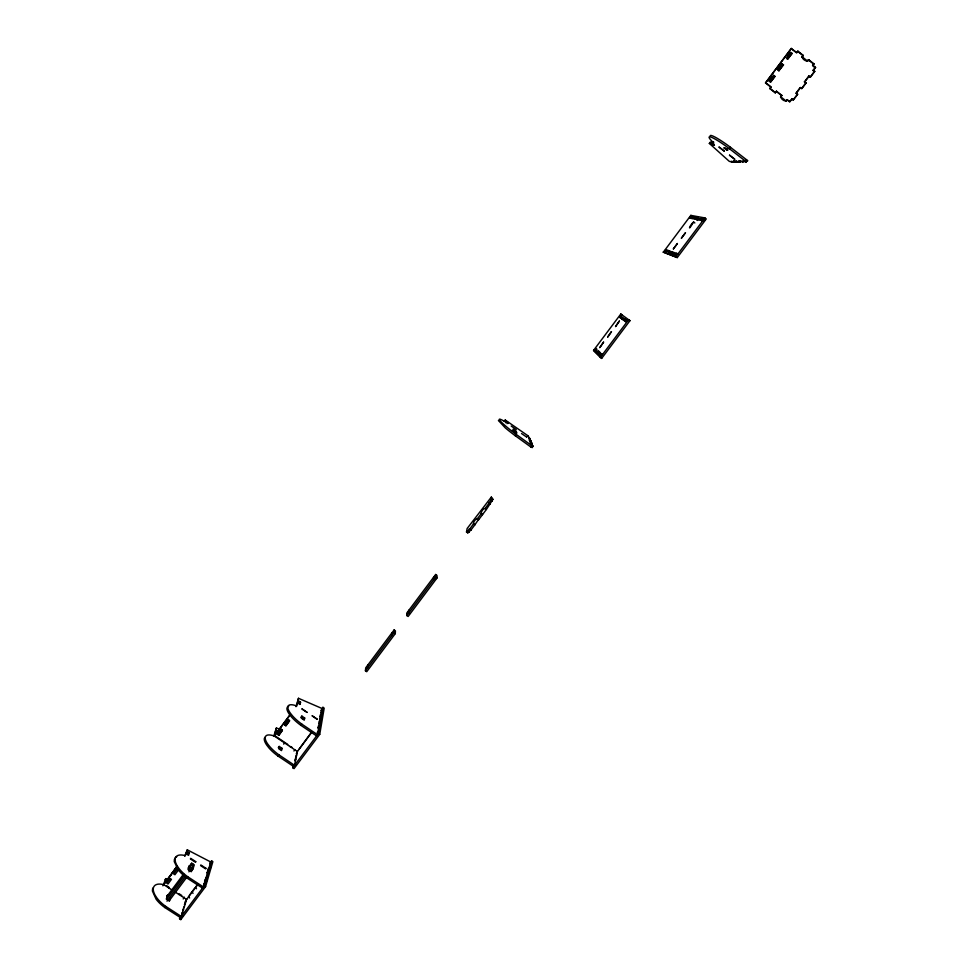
<?xml version="1.0" encoding="UTF-8"?>
<svg xmlns="http://www.w3.org/2000/svg" width="968" height="968" viewBox="0 0 968 968"><rect width="100%" height="100%" fill="white"/><g stroke="black" fill="none" stroke-linecap="round" stroke-linejoin="round"><path stroke-width="1.45" d="M408.919 612.78L408.968 610.118M408.375 612.647L408.387 611.752L407.419 613.906L408.375 612.647L409.682 613.555M406.838 615.563L406.899 612.877L435.661 574.496L436.967 575.415L437.088 577.884L408.145 616.471L406.838 615.563L435.781 576.964L435.661 574.496M395.295 633.616L395.416 630.833L394.109 629.938L365.722 667.823L365.42 670.812L366.727 671.707L395.295 633.616L393.976 632.721L394.109 629.938M391.907 635.48L392.052 632.685M367.477 668.065L367.767 665.089M293.34 764.841L292.747 767.745L294.054 768.616L319.743 734.361L324.183 708.165L322.937 707.318L321.001 710.693L321.872 709.52L323.13 710.367L322.767 712.424M319.96 728.928L320.142 727.839M292.747 767.745L318.436 733.478L322.937 707.318M316.79 734.821L316.596 735.934L300.903 725.359A20.691 6.607 36.8 0 1 291.695 717.203L289.529 714.517A20.691 6.607 36.8 0 1 286.939 708.14L288.404 705.66A20.691 6.582 36.8 0 1 296.777 706.011L298.483 698.291L322.054 708.503L317.516 734.712L301.822 724.125A20.691 6.582 36.8 0 1 292.614 715.969L290.448 713.283A20.691 6.582 36.8 0 1 287.847 706.918M318.327 726L317.952 728.178L318.859 726.968M318.98 722.225L319.174 721.16M320.275 714.832L319.912 716.925L320.795 715.739M299.16 749.111L311.805 731.82M304.69 718.014L304.254 720.168L301.399 718.244L301.847 716.09L304.69 718.014L303.783 719.224L300.927 717.312L301.847 716.09M293.909 765.349L293.667 766.523L277.985 756.044A20.618 7.066 36.8 0 1 268.862 747.853L266.744 745.13A20.618 7.066 36.8 0 1 264.312 738.572L264.929 737.217M295.083 759.529L294.853 760.691L295.76 759.481M297.491 750.938L294.575 765.313L278.893 754.822A20.618 7.054 36.8 0 1 269.782 746.63L267.652 743.908A20.618 7.054 36.8 0 1 265.22 737.35L265.825 736.007A20.618 7.054 36.8 0 1 274.38 736.079L297.37 751.507L311.708 732.365M300.528 702.236L300.08 704.293L298.809 703.433L299.257 701.376L300.528 702.236L299.414 704.462L300.298 703.264M289.722 746.376L291.888 747.187M295.99 706.688L298.483 698.291M289.468 720.991L288.307 719.599L284.604 724.935L285.887 725.794L289.468 720.991L288.307 719.599M282.051 748.337L281.531 750.599L278.675 748.688L279.207 746.425L282.051 748.337L281.143 749.534L278.3 747.635L279.207 746.425M285.887 725.794L289.589 720.458M277.453 734.543L281.156 729.207L282.426 730.066L278.724 735.402L277.586 733.998L281.156 729.207M277.828 734.18L278.082 733.091M276.546 733.32L277.078 731.167L278.348 732.014M273.823 735.922L276.4 727.972L281.712 730.005M276.4 727.972L274.38 736.079L290.509 714.432M206.728 880.856L207.128 879.489M210.467 868.066L211.242 865.428L210.383 866.578M180.435 915.885L179.54 918.765L180.834 919.6L205.591 886.579L212.863 861.677L211.617 860.855L209.899 863.154M179.54 918.765L204.296 885.744L211.617 860.855M207.358 871.72L206.971 873.051L207.842 871.89M207.563 871.055L208.338 868.393M191.991 891.843L193.043 893.343M186.824 898.752L181.294 916.418L165.709 906.375A20.243 9.293 36.8 0 1 156.973 898.038L155.074 895.122A20.243 9.293 36.8 0 1 153.44 887.668M180.834 919.6L181.73 916.72M188.542 896.453L189.595 897.953M183.109 908.988L182.662 910.416L183.545 909.242M186.062 899.562L184.44 904.765L185.299 903.616M184.295 897.118L183.206 898.957M191.059 871.502L192.995 868.913L194.278 864.884L191.7 863.202L188.034 868.127M192.983 864.049L191.7 868.066L188.893 871.841M192.608 867.594L191.313 871.672L188.216 869.651L189.534 865.598L188.663 866.759M189.776 865.791L188.482 869.821L191.7 863.202M189.438 868.526L190.744 864.497M178.995 894.529L179.225 893.839L181.754 895.473M175.256 858.326A20.316 8.857 36.8 0 0 177.035 865.61L178.995 868.49A20.316 8.857 36.8 0 0 187.804 876.802L203.401 886.93L210.758 862.004L187.296 849.819L185.348 855.664A20.316 8.857 36.8 0 0 176.091 856.692L174.385 859.499L174.264 861.605L178.112 869.675A20.316 8.869 36.8 0 0 186.909 877.988L202.518 888.104L203.812 885.538M170.356 898.183L169.412 901.002L166.314 899.006L167.754 894.795L168.396 895.206M184.694 856.172L187.296 849.819M168.831 887.958L169.073 887.269M166.665 880.759L176.975 866.215M162.89 885.817L165.879 878.605L168.48 879.936M733.429 160.942L732.425 162.285L729.255 161.329L709.338 143.421L710.355 142.066L713.585 141.8M504.267 421.31L505.223 420.027L527.814 435.661L529.992 438.722L529.024 440.004M165.02 879.755L165.879 878.605M505.732 422.75L506.688 421.467L508.333 423.415L506.688 421.467M299.257 701.376L298.362 702.574L299.632 703.433M163.979 883.99L176.587 867.05M289.734 715.098L274.513 735.535L284.737 742.395L283.721 744.138M180.423 917.591L164.826 907.548A20.243 9.305 36.8 0 1 156.102 899.212L152.399 890.996L152.581 888.83L154.335 885.962A20.243 9.293 36.8 0 1 163.749 884.667L177.265 866.505M507.014 423.669L507.97 422.399M284.604 724.935L288.186 720.131M278.724 735.402L282.305 730.598L281.022 729.739M806.211 82.837L804.456 81.869L806.211 82.837L801.928 88.548L800.596 87.495L796.313 93.206L797.644 94.247L793.373 99.946L792.042 98.905L789.912 101.749L787.25 99.656C786.137 103.697 777.897 97.223 781.914 95.457L776.578 91.258L775.126 92.771L769.79 88.572L770.855 87.144L765.506 82.933L791.146 48.521L796.906 52.647L797.983 51.207L803.331 55.454C799.253 57.269 807.53 63.828 808.679 59.689L814.015 63.924C809.272 66.09 820.271 70.107 812.938 65.352M765.506 82.933L791.546 48.4M772.379 76.557L768.979 81.13L773.614 75.31L774.957 76.375L770.685 82.098L769.354 81.046M781.781 63.949L777.51 69.684L778.841 70.737L783.511 64.904L781.781 63.949L783.511 64.904M787.77 55.914L790.348 52.466M782.168 63.84L777.885 69.587L779.228 70.64M770.31 82.183L774.957 76.375M778.841 70.737L783.112 65.013M787.795 59.157L792.078 53.409L790.747 52.345L786.452 58.092L787.395 59.266L792.078 53.409M167.754 894.795L166.883 895.957L167.524 896.368M167.125 896.15L183.678 873.959M791.146 48.521L796.495 52.768L797.983 51.207M189.873 866.42L190.744 865.247M769.79 88.572L771.23 87.059L765.882 82.849M189.438 867.764L190.321 866.59M166.569 899.175L184.089 875.701M515.266 432.732L516.234 431.438L513.101 429.175L513.693 430.784L516.839 433.059L516.234 431.438M726.653 150.064L727.948 150.004L725.032 147.753L723.749 147.826L726.653 150.064L727.682 148.673M166.992 901.172L185.372 876.548M531.057 447.156L530.815 446.587L532.134 447.543L533.114 446.224L531.795 445.268L531.057 447.156L515.194 435.685L516.174 434.366A21.405 2.057 36.7 0 1 506.216 426.525L503.602 424.25A21.405 2.057 36.7 0 1 499.391 419.725L499.391 419.204A21.405 2.057 36.7 0 1 506.022 422.314L505.223 420.027M709.338 143.421L713.876 143.07A22.107 2.735 36.7 0 1 709.108 137.069L709.701 136.815A22.107 2.735 36.7 0 1 715.606 139.38L718.692 141.231A22.107 2.735 36.7 0 1 729.436 148.721L730.489 147.305L747.804 160.736M192.015 869.445L192.898 868.272M169.146 900.833L186.679 877.371M164.826 907.548L165.709 906.375M186.909 877.988L187.804 876.802M277.985 756.044L278.893 754.822M300.903 725.359L301.822 724.125M775.126 92.771L776.578 91.258M801.843 57.003L803.331 55.454M663.334 252.152L690.837 215.38L704.934 217.933L706.253 218.949L677.285 257.573L663.334 252.152L677.285 257.573M664.81 251.014L665.79 249.708L666.783 250.034L665.803 251.353L664.81 251.014L666.069 251.97L667.049 250.664L665.79 249.708M690.39 216.796L689.41 218.127L690.499 218.332L691.491 217.001L690.39 216.796L691.66 217.764M780.462 96.957L781.914 95.457M807.179 61.238L808.679 59.689M320.638 712.763L321.521 711.577M526.87 436.919L527.814 435.661M667.787 250.373L666.795 251.692L667.811 252.043L668.803 250.712L667.787 250.373L669.07 251.341M692.604 217.207L691.612 218.538L692.713 218.756L693.717 217.425L692.604 217.207L693.875 218.187M732.425 162.285L731.155 161.305L733.708 162.273L734.712 160.93M593.566 350.404L620.803 314.019L629.962 320.686L601.66 358.426L593.566 350.404L601.66 358.426M293.933 750.986L294.829 749.789M733.708 162.273L734.99 162.261L736.007 160.906M595.247 349.847L596.215 348.553L596.941 349.279L595.961 350.585L595.247 349.847L596.53 350.791M619.653 317.226L620.633 315.919L621.456 316.524L620.476 317.843L619.653 317.226L620.936 318.182L621.916 316.875L620.633 315.919M319.549 719.03L320.432 717.845M668.827 252.394L669.82 251.063L670.848 251.402L669.856 252.745L668.827 252.394L670.11 253.362M694.842 217.631L693.838 218.974L694.976 219.191L695.98 217.836L694.842 217.631L696.137 218.611M734.99 162.261L733.708 161.269L737.604 162.237L738.632 160.869M189.401 895.303L194.58 888.382M197.169 884.921L195.233 887.91L196.504 888.733M693.524 221.999C684.86 236.906 692.713 218.381 694.818 222.991M197.835 884.45L186.606 899.441L175.196 892.06M185.311 901.982L186.171 900.821M296.256 753.83L297.152 752.632M318.702 723.834L319.609 722.636M529.823 441.916L530.779 440.634L528.709 437.79L529.992 438.722M597.232 351.892L598.212 350.573L598.95 351.324L597.97 352.642L597.232 351.892L598.526 352.848M621.928 318.92L622.92 317.589L623.755 318.206L622.763 319.537L621.928 318.92L623.223 319.888M671.139 253.192L672.155 251.849L673.196 252.2L672.191 253.543L671.139 253.192L672.445 254.173L673.45 252.829L672.155 251.849M696.403 219.458L697.408 218.115L698.569 218.32L697.553 219.688L696.403 219.458L697.698 220.45M737.604 162.237L736.309 161.232L739.262 162.213L740.29 160.845M785.786 101.144L787.25 99.656M812.515 65.461L814.015 63.924M295.784 756.093L296.692 754.895M530.27 443.017L531.238 441.735L530.779 440.634M208.241 873.886L209.112 872.725M183.557 907.585L184.428 906.423M206.244 877.286L204.563 881.195L205.446 880.021M295.325 758.38L296.22 757.182M530.73 444.143L531.71 442.836L529.944 440.791L531.238 441.735M598.708 353.405L599.7 352.074L600.45 352.836L599.446 354.167L598.708 353.405L600.378 354.748L599.083 353.78M624.602 318.835L623.598 320.166L624.457 320.795L625.461 319.464L624.602 318.835L625.909 319.803L624.904 321.146M673.244 253.906L674.26 252.551L675.325 252.914L674.297 254.269L673.244 253.906L675.083 255.08L673.764 254.088M699.731 218.538L698.715 219.905L699.876 220.135L700.905 218.756L699.731 218.538L701.038 219.542M470.871 530.149L469.504 528.843L470.871 530.149L474.744 524.983C471.017 524.027 476.909 516.162 478.615 519.816L482.5 514.637C478.761 513.693 484.653 505.804 486.384 509.458L492.954 499.367L491.333 497.092L467.157 528.492L466.503 531.976L467.81 532.896L468.778 531.614L468.887 532.352L467.471 530.682L466.503 531.976M207.442 876.572L208.326 875.411M492.131 501.339L490.667 499.718L491.635 498.423L491.333 497.092M467.568 531.42L469.504 528.843M490.268 504.267L488.876 502.997L490.824 500.396M786.851 99.728L789.513 101.809L792.042 98.905M804.456 81.869L808.74 76.157L810.494 77.113L814.79 71.39L813.035 70.434L814.79 71.39M813.035 70.434L815.177 67.579M181.766 913.272L182.649 912.098M203.752 883.941L204.635 882.768M317.177 732.582L318.097 731.36M469.553 529.218L473.425 524.051M477.297 518.884L481.181 513.706M485.065 508.527L488.949 503.336M601.201 353.61L601.963 354.373L600.959 355.716L600.196 354.941L601.201 353.61L602.519 354.578M626.32 320.093L625.304 321.436L626.175 322.078L627.191 320.735L626.32 320.093L627.627 321.074M676.39 253.277L675.374 254.644L676.45 255.007L677.479 253.64L676.39 253.277L677.709 254.269M701.062 220.353L702.09 218.986L703.288 219.204L702.248 220.583L701.062 220.353L702.381 221.369M746.062 162.152L744.731 161.124L746.473 159.708L745.784 159.72L747.115 160.748L746.062 162.152L743.351 161.136L741.996 161.16L743.303 162.176L740.641 161.172L739.298 161.196L740.605 162.201L739.262 162.213M804.868 81.784L809.163 76.061M813.459 70.337L815.6 67.47M435.128 576.081L434.209 578.174L435.128 576.081L436.435 576.989L435.515 579.094L435.479 578.259M468.887 532.352L470.811 529.774M474.744 524.983L478.555 519.453L477.236 518.521M482.5 514.637L486.384 509.458M791.642 98.966L792.974 100.019L797.644 94.247M797.245 94.332L795.914 93.279L800.185 87.58L801.516 88.632L805.787 82.921M808.74 76.157L810.071 77.21L814.366 71.487M365.42 670.812L393.976 632.721M600.329 357.458L628.643 319.694L629.962 320.686M675.966 256.568L704.934 217.933M182.166 916.974L183.049 915.801L181.754 914.966M703.579 221.599L704.607 220.22L702.09 218.986M710.137 135.677L710.742 135.423A22.107 2.759 36.7 0 1 716.659 137.976L719.732 139.828A22.107 2.759 36.7 0 1 730.489 147.305M773.614 75.31L774.569 76.472M745.723 160.761L747.115 160.748M694.927 216.868L697.759 217.389M166.532 885.635L168.226 886.724M163.749 884.667L171.893 889.931M167.137 879.416L168.396 880.239M190.406 867.231L192.995 868.913M204.296 885.744L205.591 886.579M294.817 764.139L296.123 765.01M277.586 733.998L278.857 734.857M285.766 743.073L287.798 744.44M318.436 733.478L319.743 734.361M284.725 724.403L286.008 725.262M435.781 576.964L437.088 577.884M435.164 576.904L436.471 577.823M481.108 513.355L482.427 514.286M473.364 523.688L474.683 524.62M491.635 498.423L492.954 499.367M490.667 499.718L491.986 500.662M488.876 502.997L490.195 503.929M512.132 430.47L514.214 431.982M516.174 434.366L532.037 445.837M600.196 354.941L601.515 355.909M620.803 314.019L622.073 314.975M700.324 218.647L701.631 219.651M697.408 218.115L698.715 219.095M690.837 215.38L692.096 216.348M729.436 148.721L745.42 161.112M776.191 91.343L781.527 95.529M770.165 88.487L775.513 92.686M780.849 96.885L786.185 101.071M797.571 51.328L802.92 55.563M808.256 59.798L813.592 64.033M802.254 56.894L807.602 61.129M531.71 442.836L532.17 443.961L530.863 443.017L533.114 446.224M531.662 446.393L532.134 447.543M526.58 437.016L521.534 433.543M516.271 429.538L511.201 426.065M467.604 531.432L467.81 532.896M433.567 577.291L433.676 579.771M287.496 706.87A20.691 6.607 36.8 0 1 288.73 706.132M515.194 435.685A21.405 2.069 36.7 0 1 505.236 427.844L498.411 420.499A21.405 2.069 36.7 0 1 499.125 420.511M175.22 857.866A20.316 8.869 36.8 0 1 176.721 856.753M317.335 719.309L312.228 715.86L317.335 719.309M307.122 712.4L302.016 708.951L307.122 712.4M205.894 868.248L205.688 868.913L200.618 865.598L200.824 864.944L205.894 868.248M195.742 861.629L195.536 862.294L190.442 858.979L190.66 858.326L195.742 861.629M189.401 852.76L188.542 855.361L187.272 854.526L188.131 851.937L189.401 852.76M170.186 878.545L166.738 883.179L168.021 884.002L171.457 879.367L170.186 878.545M177.096 869.276L173.635 873.91L174.918 874.733L178.366 870.099L177.096 869.276M603.56 342.152L599.821 347.572L603.56 342.152M611.437 331.637L607.686 337.07L611.437 331.637M619.326 321.098L615.575 326.531L619.326 321.098M677.394 243.537L673.377 248.897L677.394 243.537M685.453 232.78L681.424 238.164L685.453 232.78M713.15 144.232L711.94 144.317L714.445 145.236L713.15 144.232M719.091 147.112L724.306 151.153L719.091 147.112M729.509 155.183L734.7 159.212L729.509 155.183"/></g></svg>
